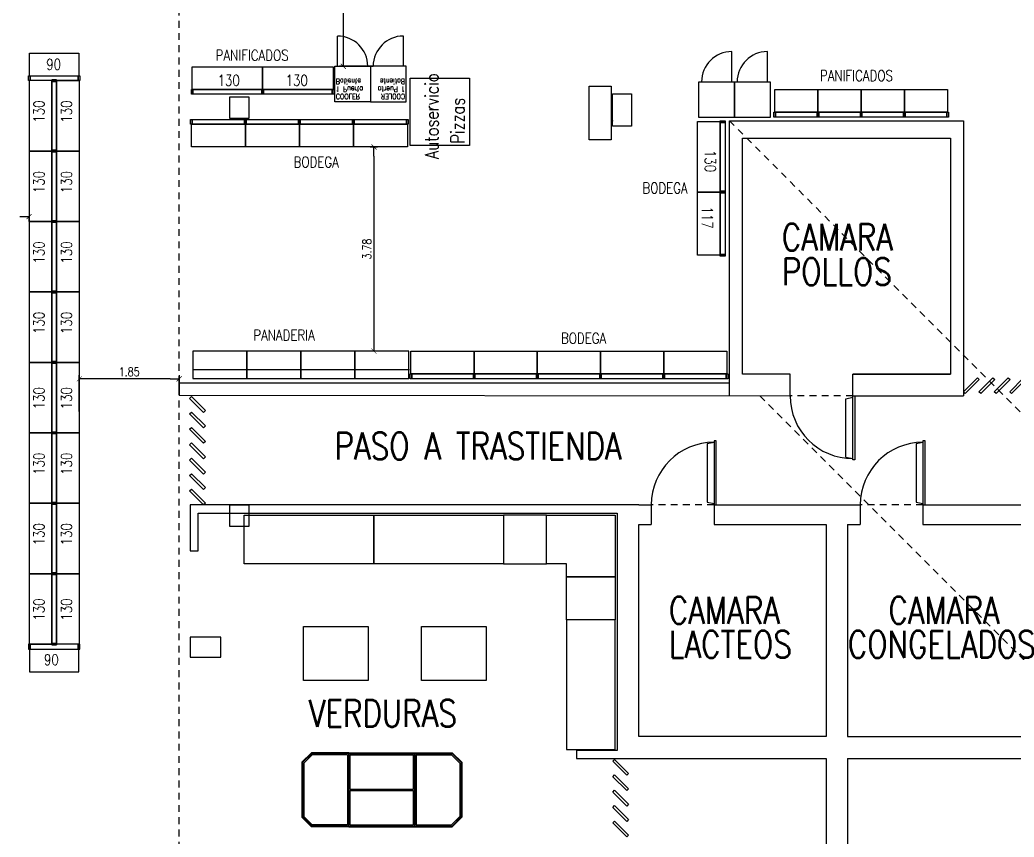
# Model space of a CAD drawing. Header units: millimetres. Extents: x -434 to 213, y 66 to 172.
# Drawn here: x -195.19 to -176.78, y 91.5 to 106.64 of the extents above; entities that cross this region are included whole.
import ezdxf

# ---------------------------------------------------------------- set-up
doc = ezdxf.new("R2010")
doc.units = ezdxf.units.MM
doc.linetypes.add('HIDDEN', pattern=[9.525, 6.35, -3.175])
doc.linetypes.add('HIDDEN2', pattern=[0.1875, 0.125, -0.0625])
for name, color, linetype in [('0_CAMARAS', 4, 'Continuous'), ('0_MUROS', 7, 'Continuous'), ('E_EQUIPAMIENTO', 1, 'Continuous'), ('E_EXHIBIDORAS', 1, 'Continuous'), ('E_GONDOLAS', 1, 'Continuous'), ('INO-CAMARAS', 9, 'Continuous'), ('T_EQUIPAMIENTO', 5, 'Continuous')]:
    doc.layers.add(name, color=color, linetype=linetype)
doc.styles.add('COTAS', font='ROMANS.shx', dxfattribs={"width": 0.8})
doc.styles.add('ROMANS', font='ROMANS.SHX', dxfattribs={"width": 0.8, "height": 0.2})
doc.styles.add('ROMANS20', font='romans.shx', dxfattribs={"width": 0.9, "height": 2})

# ---------------------------------------------------------------- blocks, each defined once
blk = doc.blocks.new('COTA')
for p, q in [((-1, 0), (0, 0)), ((0, 0.4), (0, -0.4))]:
    blk.add_line(p, q)
at = {"const_width": 0.065}
blk.add_lwpolyline([(0.14, 0.14), (0.28, 0.28), (0, 0), (-0.14, -0.14), (-0.28, -0.28)], dxfattribs=at)

msp = doc.modelspace()

# ---------------------------------------------------------------- linework, layer by layer
at = {"layer": '0_CAMARAS', "color": 8}
for p, q in [((-181.813, 100.078), (-181.813, 104.455)), ((-181.813, 104.455), (-177.96, 104.455)), ((-177.96, 104.455), (-177.96, 100.078)), ((-180.929, 100.078), (-181.813, 100.078)), ((-180.929, 99.668), (-180.929, 100.078)), ((-177.96, 100.078), (-179.768, 100.078)), ((-179.768, 100.078), (-177.96, 100.078)), ((-179.768, 99.668), (-179.768, 100.078)), ((-183.5, 97.658), (-183.5, 97.298)), ((-182.338, 97.658), (-182.338, 97.298)), ((-179.63, 97.658), (-179.63, 97.298)), ((-178.468, 97.658), (-178.468, 97.298)), ((-183.733, 93.368), (-183.733, 97.298)), ((-183.733, 97.298), (-183.5, 97.298)), ((-182.338, 97.298), (-180.263, 97.298)), ((-180.263, 97.298), (-180.263, 93.368)), ((-179.863, 97.298), (-179.863, 93.368)), ((-179.863, 97.298), (-179.63, 97.298)), ((-178.468, 97.298), (-176.003, 97.298)), ((-180.263, 93.368), (-183.733, 93.368)), ((-179.863, 93.368), (-176.003, 93.368)), ((-179.863, 92.958), (-179.863, 85.968)), ((-179.863, 92.958), (-176.003, 92.958))]:
    msp.add_line(p, q, dxfattribs=at)
at = {"layer": '0_MUROS', "color": 8, "linetype": 'HIDDEN', "ltscale": 0.02}
for p, q in [((-192.241, 89.248), (-192.241, 119.98)), ((-182.053, 104.775), (-159.106, 81.794)), ((-181.488, 99.678), (-158.644, 76.834))]:
    msp.add_line(p, q, dxfattribs=at)
at = {"layer": '0_MUROS', "color": 8}
for p, q in [((-191.303, 105.219), (-190.953, 105.219)), ((-191.303, 104.819), (-191.303, 105.219)), ((-190.953, 105.219), (-190.953, 104.819)), ((-184.217, 105.276), (-183.867, 105.276)), ((-184.217, 104.676), (-184.217, 105.276)), ((-183.867, 105.276), (-183.867, 104.676)), ((-190.953, 104.819), (-191.303, 104.819)), ((-182.053, 99.678), (-182.053, 104.775)), ((-182.053, 104.775), (-177.72, 104.775)), ((-177.72, 104.775), (-177.72, 99.678)), ((-183.867, 104.676), (-184.217, 104.676)), ((-192.241, 99.918), (-192.242, 99.694)), ((-192.241, 99.918), (-182.053, 99.918)), ((-192.242, 99.694), (-180.929, 99.678)), ((-179.768, 99.678), (-177.72, 99.678)), ((-183.733, 97.658), (-192.042, 97.658)), ((-192.042, 97.658), (-192.042, 96.808)), ((-191.303, 97.658), (-190.953, 97.658)), ((-191.303, 97.258), (-191.303, 97.658)), ((-190.953, 97.658), (-190.953, 97.258)), ((-183.733, 97.658), (-183.5, 97.658)), ((-182.338, 97.658), (-179.63, 97.658)), ((-178.468, 97.658), (-175.643, 97.658)), ((-191.892, 96.808), (-191.892, 97.508)), ((-191.892, 97.508), (-184.133, 97.508)), ((-184.133, 97.508), (-184.133, 93.11)), ((-190.953, 97.258), (-191.303, 97.258)), ((-192.042, 96.808), (-191.892, 96.808)), ((-191.472, 95.208), (-192.042, 95.208)), ((-192.042, 95.208), (-192.042, 94.838)), ((-191.472, 94.838), (-191.472, 95.208)), ((-192.042, 94.838), (-191.472, 94.838)), ((-184.133, 93.11), (-184.883, 93.11)), ((-184.883, 93.11), (-184.883, 92.958)), ((-184.883, 92.958), (-183.733, 92.958)), ((-184.133, 92.958), (-183.733, 92.958)), ((-183.733, 92.958), (-180.263, 92.958)), ((-180.263, 92.958), (-180.263, 85.758))]:
    msp.add_line(p, q, dxfattribs=at)
msp.add_point((-184.217, 104.776), dxfattribs=at)
at = {"layer": 'E_EQUIPAMIENTO', "color": 8}
for p, q in [((-189.791, 93.066), (-189.968, 92.89)), ((-189.787, 93.056), (-189.958, 92.885)), ((-189.777, 93.031), (-189.933, 92.875)), ((-189.098, 93.066), (-189.791, 93.066)), ((-189.098, 93.056), (-189.787, 93.056)), ((-189.123, 93.031), (-189.777, 93.031)), ((-189.123, 93.031), (-189.777, 93.031)), ((-189.098, 93.066), (-189.672, 93.066)), ((-189.123, 93.031), (-189.123, 91.731)), ((-189.098, 93.056), (-189.098, 93.066)), ((-189.098, 93.066), (-187.878, 93.066)), ((-189.098, 93.056), (-189.098, 93.066)), ((-189.098, 93.056), (-189.098, 92.456)), ((-189.098, 93.056), (-187.878, 93.056)), ((-189.098, 91.706), (-189.098, 93.056)), ((-189.073, 93.031), (-187.903, 93.031)), ((-189.073, 92.394), (-189.073, 93.031)), ((-187.903, 92.394), (-187.903, 93.031)), ((-187.878, 93.056), (-187.878, 93.066)), ((-187.878, 93.066), (-187.304, 93.066)), ((-187.878, 93.066), (-187.184, 93.066)), ((-187.878, 93.056), (-187.878, 93.066)), ((-187.878, 91.706), (-187.878, 93.056)), ((-187.878, 93.056), (-187.878, 92.456)), ((-187.878, 93.056), (-187.189, 93.056)), ((-187.853, 93.031), (-187.199, 93.031)), ((-187.853, 93.031), (-187.853, 91.731)), ((-187.853, 93.031), (-187.199, 93.031)), ((-187.199, 93.031), (-187.043, 92.875)), ((-187.189, 93.056), (-187.018, 92.885)), ((-187.184, 93.066), (-187.008, 92.89)), ((-189.968, 92.89), (-189.968, 91.873)), ((-189.958, 92.885), (-189.958, 91.877)), ((-189.933, 92.875), (-189.933, 91.887)), ((-187.043, 92.875), (-187.043, 91.887)), ((-187.018, 92.885), (-187.018, 91.877)), ((-187.008, 92.89), (-187.008, 91.873)), ((-189.098, 92.456), (-189.098, 91.706)), ((-187.878, 92.456), (-187.878, 91.706)), ((-189.073, 92.394), (-187.903, 92.394)), ((-189.073, 91.731), (-189.073, 92.369)), ((-189.073, 92.369), (-187.903, 92.369)), ((-187.903, 91.731), (-187.903, 92.369)), ((-189.787, 91.706), (-189.958, 91.877)), ((-189.777, 91.731), (-189.933, 91.887)), ((-187.199, 91.731), (-187.043, 91.887)), ((-187.189, 91.706), (-187.018, 91.877)), ((-189.791, 91.696), (-189.968, 91.873)), ((-189.098, 91.696), (-189.791, 91.696)), ((-189.098, 91.706), (-189.787, 91.706)), ((-189.123, 91.731), (-189.777, 91.731)), ((-189.123, 91.731), (-189.777, 91.731)), ((-189.098, 91.696), (-189.098, 91.706)), ((-189.098, 91.706), (-187.878, 91.706)), ((-189.098, 91.696), (-189.098, 91.706)), ((-189.098, 91.696), (-187.878, 91.696)), ((-189.073, 91.731), (-187.903, 91.731)), ((-187.878, 91.696), (-187.878, 91.706)), ((-187.878, 91.706), (-187.189, 91.706)), ((-187.878, 91.696), (-187.878, 91.706)), ((-187.878, 91.696), (-187.184, 91.696)), ((-187.853, 91.731), (-187.199, 91.731)), ((-187.853, 91.731), (-187.199, 91.731)), ((-187.184, 91.696), (-187.008, 91.873))]:
    msp.add_line(p, q, dxfattribs=at)
at = {"layer": 'E_EXHIBIDORAS', "color": 8}
for p, q in [((-189.31, 105.785), (-189.31, 106.345)), ((-188.09, 105.785), (-188.09, 106.345)), ((-182.009, 105.498), (-182.009, 106.058)), ((-181.349, 105.498), (-181.349, 106.058)), ((-189.36, 105.785), (-189.31, 105.785)), ((-188.7, 105.785), (-188.75, 105.785)), ((-188.7, 105.785), (-188.65, 105.785)), ((-188.04, 105.785), (-188.09, 105.785)), ((-177.718, 99.756), (-177.46, 100.014)), ((-177.425, 99.98), (-177.684, 99.721)), ((-177.46, 100.014), (-177.425, 99.98)), ((-177.433, 99.756), (-177.174, 100.014)), ((-177.14, 99.98), (-177.398, 99.721)), ((-177.174, 100.014), (-177.14, 99.98)), ((-177.147, 99.756), (-176.889, 100.014)), ((-176.854, 99.98), (-177.113, 99.721)), ((-176.889, 100.014), (-176.854, 99.98)), ((-176.862, 99.756), (-176.604, 100.014)), ((-176.569, 99.98), (-176.827, 99.721)), ((-192.05, 99.63), (-192.016, 99.665)), ((-191.792, 99.372), (-192.05, 99.63)), ((-192.016, 99.665), (-191.757, 99.406)), ((-177.684, 99.721), (-177.718, 99.756)), ((-177.398, 99.721), (-177.433, 99.756)), ((-177.113, 99.721), (-177.147, 99.756)), ((-176.827, 99.721), (-176.862, 99.756)), ((-192.05, 99.345), (-192.016, 99.379)), ((-191.792, 99.086), (-192.05, 99.345)), ((-192.016, 99.379), (-191.757, 99.121)), ((-191.757, 99.406), (-191.792, 99.372)), ((-192.05, 99.059), (-192.016, 99.094)), ((-191.792, 98.801), (-192.05, 99.059)), ((-192.016, 99.094), (-191.757, 98.835)), ((-191.757, 99.121), (-191.792, 99.086)), ((-192.05, 98.774), (-192.016, 98.808)), ((-191.792, 98.515), (-192.05, 98.774)), ((-192.016, 98.808), (-191.757, 98.55)), ((-191.757, 98.835), (-191.792, 98.801)), ((-192.05, 98.488), (-192.016, 98.523)), ((-192.016, 98.523), (-191.757, 98.265)), ((-191.757, 98.55), (-191.792, 98.515)), ((-191.792, 98.23), (-192.05, 98.488)), ((-192.05, 98.203), (-192.016, 98.237)), ((-191.792, 97.945), (-192.05, 98.203)), ((-192.016, 98.237), (-191.757, 97.979)), ((-191.757, 98.265), (-191.792, 98.23)), ((-191.757, 97.979), (-191.792, 97.945)), ((-192.05, 97.917), (-192.016, 97.952)), ((-191.792, 97.659), (-192.05, 97.917)), ((-192.016, 97.952), (-191.757, 97.694)), ((-191.757, 97.694), (-191.792, 97.659)), ((-191.039, 97.468), (-188.639, 97.468)), ((-191.039, 96.568), (-191.039, 97.468)), ((-188.639, 97.468), (-188.639, 96.568)), ((-188.635, 97.468), (-186.235, 97.468)), ((-188.635, 96.568), (-188.635, 97.468)), ((-185.439, 97.468), (-186.235, 97.468)), ((-186.235, 97.468), (-186.235, 96.568)), ((-186.235, 97.468), (-186.235, 96.568)), ((-185.439, 96.568), (-185.439, 97.468)), ((-185.439, 96.568), (-185.439, 97.468)), ((-185.439, 97.468), (-184.169, 97.468)), ((-184.169, 97.468), (-184.169, 96.328)), ((-188.639, 96.568), (-191.039, 96.568)), ((-186.235, 96.568), (-188.635, 96.568)), ((-186.235, 96.568), (-185.439, 96.568)), ((-185.069, 96.568), (-185.439, 96.568)), ((-185.069, 96.328), (-185.069, 96.568)), ((-184.169, 96.328), (-185.069, 96.328)), ((-185.069, 95.532), (-185.069, 96.328)), ((-185.069, 96.328), (-184.169, 96.328)), ((-184.169, 96.328), (-184.169, 95.532)), ((-184.169, 95.532), (-185.069, 95.532)), ((-184.169, 95.528), (-185.069, 95.528)), ((-185.069, 95.528), (-185.069, 93.128)), ((-184.169, 93.128), (-184.169, 95.528)), ((-185.069, 93.128), (-184.169, 93.128)), ((-184.213, 92.909), (-184.178, 92.943)), ((-183.954, 92.651), (-184.213, 92.909)), ((-184.178, 92.943), (-183.92, 92.685)), ((-184.213, 92.623), (-184.178, 92.658)), ((-183.954, 92.365), (-184.213, 92.623)), ((-184.178, 92.658), (-183.92, 92.4)), ((-183.92, 92.685), (-183.954, 92.651)), ((-184.213, 92.338), (-184.178, 92.373)), ((-183.954, 92.08), (-184.213, 92.338)), ((-184.178, 92.373), (-183.92, 92.114)), ((-183.92, 92.4), (-183.954, 92.365)), ((-184.213, 92.052), (-184.178, 92.087)), ((-184.178, 92.087), (-183.92, 91.829)), ((-183.92, 92.114), (-183.954, 92.08)), ((-183.954, 91.794), (-184.213, 92.052)), ((-184.213, 91.767), (-184.178, 91.802)), ((-183.954, 91.509), (-184.213, 91.767)), ((-184.178, 91.802), (-183.92, 91.543)), ((-183.92, 91.829), (-183.954, 91.794)), ((-183.92, 91.543), (-183.954, 91.509))]:
    msp.add_line(p, q, dxfattribs=at)
for points in [[(-189.36, 105.785), (-188.7, 105.785), (-188.7, 105.125), (-189.36, 105.125)], [(-188.04, 105.785), (-188.7, 105.785), (-188.7, 105.125), (-188.04, 105.125)], [(-182.619, 105.498), (-181.959, 105.498), (-181.959, 104.838), (-182.619, 104.838)], [(-181.959, 105.498), (-181.299, 105.498), (-181.299, 104.838), (-181.959, 104.838)]]:
    msp.add_lwpolyline(points, close=True, dxfattribs=at)
for centre, start, end in [((-189.31, 105.785), 0, 90), ((-188.09, 105.785), 90, 180), ((-182.009, 105.498), 90, 180), ((-181.349, 105.498), 90, 180)]:
    msp.add_arc(centre, 0.56, start, end, dxfattribs=at)
at = {"layer": 'E_GONDOLAS', "color": 8}
for p, q in [((-189.203, 108.405), (-189.203, 105.955)), ((-195.015, 105.609), (-195.015, 106.029)), ((-195.015, 106.029), (-194.1, 106.029)), ((-194.1, 106.029), (-194.1, 105.609)), ((-188.065, 105.785), (-189.203, 105.785)), ((-195, 105.519), (-195, 105.609)), ((-195, 105.609), (-194.115, 105.609)), ((-194.115, 105.519), (-195, 105.519)), ((-194.115, 105.609), (-194.115, 105.519)), ((-187.966, 104.315), (-187.966, 105.565)), ((-187.966, 105.565), (-186.866, 105.565)), ((-186.866, 105.565), (-186.866, 104.315)), ((-184.649, 105.418), (-184.241, 105.418)), ((-184.649, 104.425), (-184.649, 105.418)), ((-184.241, 105.418), (-184.241, 104.425)), ((-184.241, 104.425), (-184.649, 104.425)), ((-188.355, 104.291), (-188.635, 104.291)), ((-186.866, 104.315), (-187.966, 104.315)), ((-188.635, 104.121), (-188.635, 100.678)), ((-195.022, 102.909), (-195.022, 103)), ((-190.989, 100.508), (-191.989, 100.508)), ((-191.989, 100.508), (-191.989, 99.998)), ((-190.989, 99.998), (-190.989, 100.508)), ((-189.989, 100.508), (-190.989, 100.508)), ((-190.989, 100.508), (-190.989, 99.998)), ((-189.989, 99.998), (-189.989, 100.508)), ((-188.989, 100.508), (-189.989, 100.508)), ((-189.989, 100.508), (-189.989, 99.998)), ((-188.989, 99.998), (-188.989, 100.508)), ((-187.989, 100.508), (-188.989, 100.508)), ((-188.989, 100.508), (-188.989, 99.998)), ((-188.305, 100.508), (-188.635, 100.508)), ((-187.989, 99.998), (-187.989, 100.508)), ((-191.989, 100.169), (-190.989, 100.169)), ((-190.989, 100.169), (-189.989, 100.169)), ((-189.989, 100.169), (-188.989, 100.169)), ((-188.979, 100.169), (-187.979, 100.169)), ((-194.092, 99.388), (-194.092, 99.995)), ((-192.411, 99.995), (-193.922, 99.995)), ((-192.241, 99.798), (-192.241, 99.995)), ((-191.989, 99.998), (-190.989, 99.998)), ((-190.989, 99.998), (-189.989, 99.998)), ((-189.989, 99.998), (-188.989, 99.998)), ((-188.989, 99.998), (-187.989, 99.998)), ((-189.94, 95.404), (-188.74, 95.404)), ((-189.94, 94.404), (-189.94, 95.404)), ((-188.74, 95.404), (-188.74, 94.404)), ((-187.758, 95.404), (-186.558, 95.404)), ((-187.758, 94.404), (-187.758, 95.404)), ((-186.558, 95.404), (-186.558, 94.404)), ((-194.115, 95.079), (-195, 95.079)), ((-195, 95.079), (-195, 94.989)), ((-194.115, 94.989), (-194.115, 95.079)), ((-195.015, 94.989), (-195.015, 94.569)), ((-195, 94.989), (-194.115, 94.989)), ((-194.1, 94.569), (-194.1, 94.989)), ((-195.015, 94.569), (-194.1, 94.569)), ((-188.74, 94.404), (-189.94, 94.404)), ((-186.558, 94.404), (-187.758, 94.404))]:
    msp.add_line(p, q, dxfattribs=at)
for points in [[(-190.697, 105.356), (-192.002, 105.356), (-192.002, 105.776), (-190.697, 105.776)], [(-189.392, 105.356), (-190.697, 105.356), (-190.697, 105.776), (-189.392, 105.776)], [(-195, 105.519), (-195.03, 105.519), (-195.03, 105.609), (-195, 105.609)], [(-194.602, 104.214), (-194.602, 105.519), (-195.022, 105.519), (-195.022, 104.214)], [(-194.512, 105.504), (-194.512, 105.534), (-194.602, 105.534), (-194.602, 105.504)], [(-194.602, 105.504), (-194.602, 105.534), (-194.512, 105.534), (-194.512, 105.504)], [(-194.512, 104.229), (-194.512, 105.504), (-194.602, 105.504), (-194.602, 104.229)], [(-194.602, 104.229), (-194.602, 105.504), (-194.512, 105.504), (-194.512, 104.229)], [(-194.512, 104.214), (-194.512, 105.519), (-194.092, 105.519), (-194.092, 104.214)], [(-194.085, 105.519), (-194.115, 105.519), (-194.115, 105.609), (-194.085, 105.609)], [(-191.987, 105.266), (-192.017, 105.266), (-192.017, 105.356), (-191.987, 105.356)], [(-190.712, 105.266), (-191.987, 105.266), (-191.987, 105.356), (-190.712, 105.356)], [(-190.682, 105.266), (-190.712, 105.266), (-190.712, 105.356), (-190.682, 105.356)], [(-190.682, 105.266), (-190.712, 105.266), (-190.712, 105.356), (-190.682, 105.356)], [(-189.407, 105.266), (-190.682, 105.266), (-190.682, 105.356), (-189.407, 105.356)], [(-189.377, 105.266), (-189.407, 105.266), (-189.407, 105.356), (-189.377, 105.356)], [(-180.413, 104.933), (-181.213, 104.933), (-181.213, 105.353), (-180.413, 105.353)], [(-179.613, 104.933), (-180.413, 104.933), (-180.413, 105.353), (-179.613, 105.353)], [(-178.813, 104.933), (-179.613, 104.933), (-179.613, 105.353), (-178.813, 105.353)], [(-178.013, 104.933), (-178.813, 104.933), (-178.813, 105.353), (-178.013, 105.353)], [(-192.032, 104.801), (-192.002, 104.801), (-192.002, 104.711), (-192.032, 104.711)], [(-192.002, 104.801), (-191.032, 104.801), (-191.032, 104.711), (-192.002, 104.711)], [(-191.032, 104.801), (-191.002, 104.801), (-191.002, 104.711), (-191.032, 104.711)], [(-191.032, 104.801), (-191.002, 104.801), (-191.002, 104.711), (-191.032, 104.711)], [(-191.002, 104.801), (-190.032, 104.801), (-190.032, 104.711), (-191.002, 104.711)], [(-190.032, 104.801), (-190.002, 104.801), (-190.002, 104.711), (-190.032, 104.711)], [(-190.032, 104.801), (-190.002, 104.801), (-190.002, 104.711), (-190.032, 104.711)], [(-190.002, 104.801), (-189.032, 104.801), (-189.032, 104.711), (-190.002, 104.711)], [(-189.032, 104.801), (-189.002, 104.801), (-189.002, 104.711), (-189.032, 104.711)], [(-189.032, 104.801), (-189.002, 104.801), (-189.002, 104.711), (-189.032, 104.711)], [(-189.002, 104.801), (-188.032, 104.801), (-188.032, 104.711), (-189.002, 104.711)], [(-188.032, 104.801), (-188.002, 104.801), (-188.002, 104.711), (-188.032, 104.711)], [(-182.132, 104.775), (-182.132, 104.745), (-182.222, 104.745), (-182.222, 104.775)], [(-181.198, 104.843), (-181.228, 104.843), (-181.228, 104.933), (-181.198, 104.933)], [(-180.428, 104.843), (-181.198, 104.843), (-181.198, 104.933), (-180.428, 104.933)], [(-180.398, 104.843), (-180.428, 104.843), (-180.428, 104.933), (-180.398, 104.933)], [(-180.398, 104.843), (-180.428, 104.843), (-180.428, 104.933), (-180.398, 104.933)], [(-179.628, 104.843), (-180.398, 104.843), (-180.398, 104.933), (-179.628, 104.933)], [(-179.598, 104.843), (-179.628, 104.843), (-179.628, 104.933), (-179.598, 104.933)], [(-179.598, 104.843), (-179.628, 104.843), (-179.628, 104.933), (-179.598, 104.933)], [(-178.828, 104.843), (-179.598, 104.843), (-179.598, 104.933), (-178.828, 104.933)], [(-178.798, 104.843), (-178.828, 104.843), (-178.828, 104.933), (-178.798, 104.933)], [(-178.798, 104.843), (-178.828, 104.843), (-178.828, 104.933), (-178.798, 104.933)], [(-178.028, 104.843), (-178.798, 104.843), (-178.798, 104.933), (-178.028, 104.933)], [(-177.998, 104.843), (-178.028, 104.843), (-178.028, 104.933), (-177.998, 104.933)], [(-192.017, 104.711), (-191.017, 104.711), (-191.017, 104.291), (-192.017, 104.291)], [(-191.017, 104.711), (-190.017, 104.711), (-190.017, 104.291), (-191.017, 104.291)], [(-190.017, 104.711), (-189.017, 104.711), (-189.017, 104.291), (-190.017, 104.291)], [(-189.017, 104.711), (-188.017, 104.711), (-188.017, 104.291), (-189.017, 104.291)], [(-182.222, 104.76), (-182.222, 103.455), (-182.642, 103.455), (-182.642, 104.76)], [(-182.132, 104.745), (-182.132, 103.47), (-182.222, 103.47), (-182.222, 104.745)], [(-194.602, 102.909), (-194.602, 104.214), (-195.022, 104.214), (-195.022, 102.909)], [(-194.512, 104.199), (-194.512, 104.229), (-194.602, 104.229), (-194.602, 104.199)], [(-194.602, 104.199), (-194.602, 104.229), (-194.512, 104.229), (-194.512, 104.199)], [(-194.512, 104.199), (-194.512, 104.229), (-194.602, 104.229), (-194.602, 104.199)], [(-194.602, 104.199), (-194.602, 104.229), (-194.512, 104.229), (-194.512, 104.199)], [(-194.512, 102.909), (-194.512, 104.214), (-194.092, 104.214), (-194.092, 102.909)], [(-194.512, 102.924), (-194.512, 104.199), (-194.602, 104.199), (-194.602, 102.924)], [(-194.602, 102.924), (-194.602, 104.199), (-194.512, 104.199), (-194.512, 102.924)], [(-182.222, 103.455), (-182.222, 102.285), (-182.642, 102.285), (-182.642, 103.455)], [(-182.132, 103.47), (-182.132, 103.44), (-182.222, 103.44), (-182.222, 103.47)], [(-182.132, 103.47), (-182.132, 103.44), (-182.222, 103.44), (-182.222, 103.47)], [(-182.132, 103.44), (-182.132, 102.3), (-182.222, 102.3), (-182.222, 103.44)], [(-194.512, 102.894), (-194.512, 102.924), (-194.602, 102.924), (-194.602, 102.894)], [(-194.602, 102.894), (-194.602, 102.924), (-194.512, 102.924), (-194.512, 102.894)], [(-194.512, 102.894), (-194.512, 102.924), (-194.602, 102.924), (-194.602, 102.894)], [(-194.602, 102.894), (-194.602, 102.924), (-194.512, 102.924), (-194.512, 102.894)], [(-194.602, 101.604), (-194.602, 102.909), (-195.022, 102.909), (-195.022, 101.604)], [(-194.512, 101.619), (-194.512, 102.894), (-194.602, 102.894), (-194.602, 101.619)], [(-194.602, 101.619), (-194.602, 102.894), (-194.512, 102.894), (-194.512, 101.619)], [(-194.512, 101.604), (-194.512, 102.909), (-194.092, 102.909), (-194.092, 101.604)], [(-182.132, 102.3), (-182.132, 102.27), (-182.222, 102.27), (-182.222, 102.3)], [(-194.602, 100.299), (-194.602, 101.604), (-195.022, 101.604), (-195.022, 100.299)], [(-194.512, 101.589), (-194.512, 101.619), (-194.602, 101.619), (-194.602, 101.589)], [(-194.602, 101.589), (-194.602, 101.619), (-194.512, 101.619), (-194.512, 101.589)], [(-194.512, 101.589), (-194.512, 101.619), (-194.602, 101.619), (-194.602, 101.589)], [(-194.602, 101.589), (-194.602, 101.619), (-194.512, 101.619), (-194.512, 101.589)], [(-194.512, 100.314), (-194.512, 101.589), (-194.602, 101.589), (-194.602, 100.314)], [(-194.602, 100.314), (-194.602, 101.589), (-194.512, 101.589), (-194.512, 100.314)], [(-194.512, 100.299), (-194.512, 101.604), (-194.092, 101.604), (-194.092, 100.299)], [(-186.78, 100.085), (-187.95, 100.085), (-187.95, 100.505), (-186.78, 100.505)], [(-185.61, 100.085), (-186.78, 100.085), (-186.78, 100.505), (-185.61, 100.505)], [(-184.44, 100.085), (-185.61, 100.085), (-185.61, 100.505), (-184.44, 100.505)], [(-183.27, 100.085), (-184.44, 100.085), (-184.44, 100.505), (-183.27, 100.505)], [(-182.1, 100.085), (-183.27, 100.085), (-183.27, 100.505), (-182.1, 100.505)], [(-194.602, 98.994), (-194.602, 100.299), (-195.022, 100.299), (-195.022, 98.994)], [(-194.512, 100.284), (-194.512, 100.314), (-194.602, 100.314), (-194.602, 100.284)], [(-194.602, 100.284), (-194.602, 100.314), (-194.512, 100.314), (-194.512, 100.284)], [(-194.512, 100.284), (-194.512, 100.314), (-194.602, 100.314), (-194.602, 100.284)], [(-194.602, 100.284), (-194.602, 100.314), (-194.512, 100.314), (-194.512, 100.284)], [(-194.512, 99.009), (-194.512, 100.284), (-194.602, 100.284), (-194.602, 99.009)], [(-194.602, 99.009), (-194.602, 100.284), (-194.512, 100.284), (-194.512, 99.009)], [(-194.512, 98.994), (-194.512, 100.299), (-194.092, 100.299), (-194.092, 98.994)], [(-187.935, 99.995), (-187.965, 99.995), (-187.965, 100.085), (-187.935, 100.085)], [(-186.795, 99.995), (-187.935, 99.995), (-187.935, 100.085), (-186.795, 100.085)], [(-186.765, 99.995), (-186.795, 99.995), (-186.795, 100.085), (-186.765, 100.085)], [(-186.765, 99.995), (-186.795, 99.995), (-186.795, 100.085), (-186.765, 100.085)], [(-185.625, 99.995), (-186.765, 99.995), (-186.765, 100.085), (-185.625, 100.085)], [(-185.595, 99.995), (-185.625, 99.995), (-185.625, 100.085), (-185.595, 100.085)], [(-185.595, 99.995), (-185.625, 99.995), (-185.625, 100.085), (-185.595, 100.085)], [(-184.455, 99.995), (-185.595, 99.995), (-185.595, 100.085), (-184.455, 100.085)], [(-184.425, 99.995), (-184.455, 99.995), (-184.455, 100.085), (-184.425, 100.085)], [(-184.425, 99.995), (-184.455, 99.995), (-184.455, 100.085), (-184.425, 100.085)], [(-183.285, 99.995), (-184.425, 99.995), (-184.425, 100.085), (-183.285, 100.085)], [(-183.255, 99.995), (-183.285, 99.995), (-183.285, 100.085), (-183.255, 100.085)], [(-183.255, 99.995), (-183.285, 99.995), (-183.285, 100.085), (-183.255, 100.085)], [(-182.115, 99.995), (-183.255, 99.995), (-183.255, 100.085), (-182.115, 100.085)], [(-182.085, 99.995), (-182.115, 99.995), (-182.115, 100.085), (-182.085, 100.085)], [(-194.602, 97.689), (-194.602, 98.994), (-195.022, 98.994), (-195.022, 97.689)], [(-194.512, 98.979), (-194.512, 99.009), (-194.602, 99.009), (-194.602, 98.979)], [(-194.602, 98.979), (-194.602, 99.009), (-194.512, 99.009), (-194.512, 98.979)], [(-194.512, 98.979), (-194.512, 99.009), (-194.602, 99.009), (-194.602, 98.979)], [(-194.602, 98.979), (-194.602, 99.009), (-194.512, 99.009), (-194.512, 98.979)], [(-194.512, 97.704), (-194.512, 98.979), (-194.602, 98.979), (-194.602, 97.704)], [(-194.602, 97.704), (-194.602, 98.979), (-194.512, 98.979), (-194.512, 97.704)], [(-194.512, 97.689), (-194.512, 98.994), (-194.092, 98.994), (-194.092, 97.689)], [(-194.602, 96.384), (-194.602, 97.689), (-195.022, 97.689), (-195.022, 96.384)], [(-194.512, 97.674), (-194.512, 97.704), (-194.602, 97.704), (-194.602, 97.674)], [(-194.602, 97.674), (-194.602, 97.704), (-194.512, 97.704), (-194.512, 97.674)], [(-194.512, 97.674), (-194.512, 97.704), (-194.602, 97.704), (-194.602, 97.674)], [(-194.602, 97.674), (-194.602, 97.704), (-194.512, 97.704), (-194.512, 97.674)], [(-194.512, 96.399), (-194.512, 97.674), (-194.602, 97.674), (-194.602, 96.399)], [(-194.602, 96.399), (-194.602, 97.674), (-194.512, 97.674), (-194.512, 96.399)], [(-194.512, 96.384), (-194.512, 97.689), (-194.092, 97.689), (-194.092, 96.384)], [(-194.602, 95.079), (-194.602, 96.384), (-195.022, 96.384), (-195.022, 95.079)], [(-194.512, 96.369), (-194.512, 96.399), (-194.602, 96.399), (-194.602, 96.369)], [(-194.602, 96.369), (-194.602, 96.399), (-194.512, 96.399), (-194.512, 96.369)], [(-194.512, 96.369), (-194.512, 96.399), (-194.602, 96.399), (-194.602, 96.369)], [(-194.602, 96.369), (-194.602, 96.399), (-194.512, 96.399), (-194.512, 96.369)], [(-194.512, 95.094), (-194.512, 96.369), (-194.602, 96.369), (-194.602, 95.094)], [(-194.602, 95.094), (-194.602, 96.369), (-194.512, 96.369), (-194.512, 95.094)], [(-194.512, 95.079), (-194.512, 96.384), (-194.092, 96.384), (-194.092, 95.079)], [(-195, 95.079), (-195.03, 95.079), (-195.03, 94.989), (-195, 94.989)], [(-194.512, 95.064), (-194.512, 95.094), (-194.602, 95.094), (-194.602, 95.064)], [(-194.602, 95.064), (-194.602, 95.094), (-194.512, 95.094), (-194.512, 95.064)], [(-194.085, 95.079), (-194.115, 95.079), (-194.115, 94.989), (-194.085, 94.989)]]:
    msp.add_lwpolyline(points, close=True, dxfattribs=at)
at = {"layer": 'INO-CAMARAS', "color": 8, "linetype": 'HIDDEN2'}
for p, q in [((-179.768, 99.678), (-180.929, 99.678)), ((-182.338, 97.658), (-183.5, 97.658)), ((-178.468, 97.658), (-179.63, 97.658))]:
    msp.add_line(p, q, dxfattribs=at)
at = {"layer": 'INO-CAMARAS', "color": 8}
for p, q in [((-179.897, 99.626), (-179.768, 99.652)), ((-179.897, 98.542), (-179.897, 99.626)), ((-182.467, 98.794), (-182.338, 98.819)), ((-182.467, 98.794), (-182.467, 97.71)), ((-178.597, 98.794), (-178.468, 98.819)), ((-178.597, 98.794), (-178.597, 97.71)), ((-179.897, 98.542), (-179.768, 98.517)), ((-182.467, 97.71), (-182.338, 97.684)), ((-178.597, 97.71), (-178.468, 97.684))]:
    msp.add_line(p, q, dxfattribs=at)
for points in [[(-179.768, 99.678), (-179.729, 99.678), (-179.729, 98.491), (-179.768, 98.491)], [(-182.338, 97.658), (-182.299, 97.658), (-182.299, 98.845), (-182.338, 98.845)], [(-178.468, 97.658), (-178.429, 97.658), (-178.429, 98.845), (-178.468, 98.845)]]:
    msp.add_lwpolyline(points, close=True, dxfattribs=at)
for centre, start, end in [((-179.768, 99.678), 180, 270), ((-182.338, 97.658), 90, 180), ((-178.468, 97.658), 90, 180)]:
    msp.add_arc(centre, 1.161, start, end, dxfattribs=at)

# ---------------------------------------------------------------- block references
at = {"layer": 'E_GONDOLAS', "color": 8, "xscale": 0.17, "yscale": 0.17, "zscale": 0.17}
for p, rotation in [((-189.203, 105.785), 270), ((-188.635, 104.291), 90), ((-188.635, 100.508), 270), ((-194.092, 99.995), 180)]:
    msp.add_blockref('COTA', p, dxfattribs=dict(at, rotation=rotation))
for p in [(-195.022, 103), (-192.241, 99.995)]:
    msp.add_blockref('COTA', p, dxfattribs=at)

# ---------------------------------------------------------------- texts
at = {"layer": '0_MUROS', "color": 8, "width": 0.8}
for s, height, style, p in [('PANIFICADOS', 0.2, 'COTAS', (-191.567, 105.89)), ('90', 0.2, 'COTAS', (-194.705, 105.72)), ('PANIFICADOS', 0.2, 'COTAS', (-180.376, 105.511)), ('130', 0.2, 'COTAS', (-191.531, 105.424)), ('130', 0.2, 'COTAS', (-190.271, 105.424)), ('BODEGA', 0.2, 'COTAS', (-190.123, 103.91)), ('BODEGA', 0.2, 'COTAS', (-183.663, 103.429)), ('CAMARA', 0.5, 'ROMANS', (-181.084, 102.369)), ('POLLOS', 0.5, 'ROMANS', (-181.084, 101.732)), ('PANADERIA', 0.2, 'COTAS', (-190.869, 100.703)), ('BODEGA', 0.2, 'COTAS', (-185.171, 100.647)), ('PASO A TRASTIENDA', 0.5, 'ROMANS', (-189.366, 98.502)), ('CAMARA', 0.5, 'ROMANS', (-183.177, 95.455)), ('CAMARA', 0.5, 'ROMANS', (-179.109, 95.455)), ('LACTEOS', 0.5, 'ROMANS', (-183.177, 94.828)), ('CONGELADOS', 0.5, 'ROMANS', (-179.86, 94.828)), ('90', 0.2, 'COTAS', (-194.746, 94.69)), ('VERDURAS', 0.5, 'ROMANS', (-189.844, 93.549))]:
    msp.add_text(s, height=height, dxfattribs=dict(at, style=style)).set_placement(p)
at = {"layer": '0_MUROS', "color": 8, "style": 'COTAS', "width": 0.8}
for s, rotation, p in [('130', 90, (-194.739, 104.74)), ('130', 90, (-194.229, 104.74)), ('130', 270, (-182.506, 104.235)), ('130', 90, (-194.739, 103.435)), ('130', 90, (-194.229, 103.435)), ('117', 270, (-182.561, 103.187)), ('130', 90, (-194.739, 102.13)), ('130', 90, (-194.229, 102.13)), ('130', 90, (-194.739, 100.825)), ('130', 90, (-194.229, 100.825)), ('130', 90, (-194.739, 99.43)), ('130', 90, (-194.229, 99.43)), ('130', 90, (-194.739, 98.215)), ('130', 90, (-194.229, 98.215)), ('130', 90, (-194.739, 96.91)), ('130', 90, (-194.229, 96.91)), ('130', 90, (-194.739, 95.515)), ('130', 90, (-194.229, 95.515))]:
    msp.add_text(s, height=0.2, rotation=rotation, dxfattribs=at).set_placement(p)
at = {"layer": 'E_EXHIBIDORAS', "color": 8, "style": 'ROMANS20', "text_generation_flag": 2, "width": 0.7}
for s, p in [('Batiente', (-189.342, 105.555)), ('1 Puerta', (-189.342, 105.409)), ('COOLER', (-189.342, 105.274))]:
    msp.add_text(s, height=0.1, rotation=180, dxfattribs=at).set_placement(p)
at = {"layer": 'E_EXHIBIDORAS', "color": 8, "style": 'ROMANS20', "width": 0.7}
for s, p in [('Batiente', (-188.059, 105.555)), ('1 Puerta', (-188.059, 105.409)), ('COOLER', (-188.059, 105.274))]:
    msp.add_text(s, height=0.1, rotation=180, dxfattribs=at).set_placement(p)
at = {"layer": 'E_GONDOLAS', "color": 8, "insert": (-188.765, 102.399), "char_height": 0.16, "attachment_point": 5, "rotation": 90, "style": 'COTAS'}
msp.add_mtext('\\A1;3.78', dxfattribs=at)
at = {"layer": 'E_GONDOLAS', "color": 8, "insert": (-193.167, 100.125), "char_height": 0.16, "attachment_point": 5, "style": 'COTAS'}
msp.add_mtext('\\A1;1.85', dxfattribs=at)
at = {"layer": 'T_EQUIPAMIENTO', "color": 8, "style": 'ROMANS', "width": 0.8}
for s, p in [('Autoservicio', (-187.438, 104.069)), ('Pizzas', (-186.96, 104.353))]:
    msp.add_text(s, height=0.25, rotation=90, dxfattribs=at).set_placement(p)

doc.saveas('drawing.dxf')
